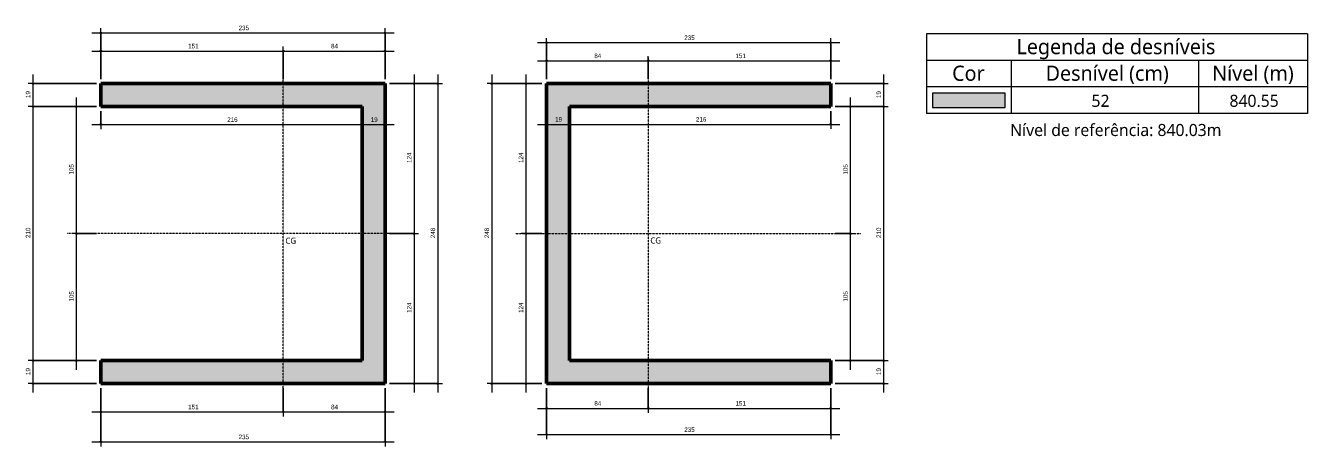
# Model space of a CAD drawing. Header units: centimetres. Extents: x -1095 to 23421, y -520 to 84300.
# Drawn here: x 10811 to 11871, y -286 to 62 of the extents above; entities that cross this region are included whole.
import ezdxf

# ---------------------------------------------------------------- set-up
doc = ezdxf.new("R2010")
doc.units = ezdxf.units.CM
doc.linetypes.add('Hidden 1_5', pattern=[0.22, 0.15, -0.07])
for name, color, linetype, lineweight in [('A-ANNO-DIMS', 7, 'Continuous', 9), ('A-ANNO-DIMS-25', 7, 'Continuous', 9), ('A-DETL-GENF', 7, 'Continuous', 18), ('A-DETL-IDEN', 7, 'Continuous', 9), ('A-DETL-THIN', 7, 'Continuous', 18), ('G-ANNO-TEXT', 7, 'Continuous', 9), ('S-COLS', 7, 'Continuous', 9)]:
    doc.layers.add(name, color=color, linetype=linetype, lineweight=lineweight)
doc.layers.add('A-DETL', color=7, linetype='Continuous', lineweight=18, true_color=0x00a600)
doc.styles.add('Fira Sans_2', font='', dxfattribs={"width": 0.9, "height": 3.75})
doc.styles.add('Gadugi_1', font='gadugi.ttf', dxfattribs={"height": 10})
doc.styles.add('Gadugi_3', font='gadugi.ttf', dxfattribs={"height": 12.5})
doc.styles.add('Gadugi_6', font='gadugi.ttf', dxfattribs={"height": 5})
doc.styles.get('Fira Sans_2').set_extended_font_data('Fira Sans')
doc.dimstyles.new('PED_R80_1_5mm_ACIMA_As_ESQ__R00_3', dxfattribs={"dimscale": 30.48, "dimtxt": 5.114923, "dimasz": 0.164042, "dimexe": 0.123031, "dimexo": 0.123031, "dimgap": 0.024606, "dimtad": 1, "dimdec": 1, "dimrnd": 0.5, "dimdsep": 46, "dimtxsty": 'Fira Sans_2', "dimblk1": 'DOTSMALL', "dimblk2": 'DOTSMALL', "dimsah": 1, "dimcen": 0.09, "dimdle": 0.246063, "dimazin": 0, "dimtfac": 1, "dimtdec": 4, "dimtix": 1, "dimtmove": 0, "dimatfit": 3, "dimfxl": 1, "dimtvp": 1, "dimtolj": 1, "dimtzin": 0, "dimarcsym": 2})

# ---------------------------------------------------------------- blocks, each defined once
blk = doc.blocks.new('DIMBLOCK299-DT503 - DETALHE P11')
at = {"layer": 'A-ANNO-DIMS-25', "true_color": 0x000032}
h = blk.add_hatch(color=178, dxfattribs=at)
edge = h.paths.add_edge_path(flags=0)
edge.add_arc((11132.2, 13.8), 0.625, 0, 360)
h = blk.add_hatch(color=178, dxfattribs=at)
edge = h.paths.add_edge_path(flags=0)
edge.add_arc((11132.2, -110.2), 0.625, 0, 360)
at = {"layer": 'A-ANNO-DIMS-25', "color": 178, "true_color": 0x000032}
for p, q in [((11132.2, 21.3), (11132.2, -110.2)), ((11112, 13.8), (11136, 13.8)), ((11132.2, 13.8), (11112, 13.8)), ((11112, -110.2), (11136, -110.2)), ((11132.2, -110.2), (11112, -110.2))]:
    blk.add_line(p, q, dxfattribs=at)
for centre in [(11132.2, 13.8), (11132.2, -110.2)]:
    blk.add_circle(centre, 0.625, dxfattribs=at)
at = {"layer": 'A-ANNO-DIMS-25', "color": 0, "insert": (11126.3, -51.8), "char_height": 3.75, "width": 8.42, "attachment_point": 1, "rotation": 90, "line_spacing_factor": 1.049215, "style": 'Fira Sans_2'}
blk.add_mtext('124', dxfattribs=at)
blk = doc.blocks.new('_DotSmall')
at = {"color": 0, "linetype": 'ByBlock', "const_width": 0.5}
blk.add_lwpolyline([(-0.0625, 0, 1), (0.0625, 0, 1)], format="xyb", close=True, dxfattribs=at)
blk = doc.blocks.new('DIMBLOCK300-DT503 - DETALHE P11')
at = {"layer": 'A-ANNO-DIMS-25', "true_color": 0x000032}
h = blk.add_hatch(color=178, dxfattribs=at)
edge = h.paths.add_edge_path(flags=0)
edge.add_arc((11132.2, -110.2), 0.625, 0, 360)
h = blk.add_hatch(color=178, dxfattribs=at)
edge = h.paths.add_edge_path(flags=0)
edge.add_arc((11132.2, -234.2), 0.625, 0, 360)
at = {"layer": 'A-ANNO-DIMS-25', "color": 178, "true_color": 0x000032}
for p, q in [((11112, -110.2), (11136, -110.2)), ((11132.2, -110.2), (11112, -110.2)), ((11132.2, -110.2), (11132.2, -241.7)), ((11112, -234.2), (11136, -234.2)), ((11132.2, -234.2), (11112, -234.2))]:
    blk.add_line(p, q, dxfattribs=at)
for centre in [(11132.2, -110.2), (11132.2, -234.2)]:
    blk.add_circle(centre, 0.625, dxfattribs=at)
at = {"layer": 'A-ANNO-DIMS-25', "color": 0, "insert": (11126.3, -175.8), "char_height": 3.75, "width": 8.42, "attachment_point": 1, "rotation": 90, "line_spacing_factor": 1.049215, "style": 'Fira Sans_2'}
blk.add_mtext('124', dxfattribs=at)
blk = doc.blocks.new('DIMBLOCK301-DT503 - DETALHE P11')
at = {"layer": 'A-ANNO-DIMS-25', "true_color": 0x000032}
h = blk.add_hatch(color=178, dxfattribs=at)
edge = h.paths.add_edge_path(flags=0)
edge.add_arc((11151.8, 13.8), 0.625, 0, 360)
h = blk.add_hatch(color=178, dxfattribs=at)
edge = h.paths.add_edge_path(flags=0)
edge.add_arc((11151.8, -234.2), 0.625, 0, 360)
at = {"layer": 'A-ANNO-DIMS-25', "color": 178, "true_color": 0x000032}
for p, q in [((11151.8, 21.3), (11151.8, -241.7)), ((11112, 13.8), (11155.6, 13.8)), ((11151.8, 13.8), (11112, 13.8)), ((11112, -234.2), (11155.6, -234.2)), ((11151.8, -234.2), (11112, -234.2))]:
    blk.add_line(p, q, dxfattribs=at)
for centre in [(11151.8, 13.8), (11151.8, -234.2)]:
    blk.add_circle(centre, 0.625, dxfattribs=at)
at = {"layer": 'A-ANNO-DIMS-25', "color": 0, "insert": (11145.9, -114), "char_height": 3.75, "width": 9.049, "attachment_point": 1, "rotation": 90, "line_spacing_factor": 1.049215, "style": 'Fira Sans_2'}
blk.add_mtext('248', dxfattribs=at)
blk = doc.blocks.new('DIMBLOCK302-DT503 - DETALHE P11')
at = {"layer": 'A-ANNO-DIMS-25', "true_color": 0x000032}
h = blk.add_hatch(color=178, dxfattribs=at)
edge = h.paths.add_edge_path(flags=0)
edge.add_arc((10873.2, -257.6), 0.625, 0, 360)
h = blk.add_hatch(color=178, dxfattribs=at)
edge = h.paths.add_edge_path(flags=0)
edge.add_arc((11024.1, -257.6), 0.625, 0, 360)
at = {"layer": 'A-ANNO-DIMS-25', "color": 178, "true_color": 0x000032}
for p, q in [((10873.2, -238), (10873.2, -261.4)), ((10873.2, -257.6), (10873.2, -238)), ((11024.1, -238), (11024.1, -261.4)), ((11024.1, -257.6), (11024.1, -238)), ((10865.7, -257.6), (11024.1, -257.6))]:
    blk.add_line(p, q, dxfattribs=at)
for centre in [(10873.2, -257.6), (11024.1, -257.6)]:
    blk.add_circle(centre, 0.625, dxfattribs=at)
at = {"layer": 'A-ANNO-DIMS-25', "color": 0, "insert": (10945.4, -251.7), "char_height": 3.75, "width": 7.948, "attachment_point": 1, "line_spacing_factor": 1.049215, "style": 'Fira Sans_2'}
blk.add_mtext('151', dxfattribs=at)
blk = doc.blocks.new('DIMBLOCK303-DT503 - DETALHE P11')
at = {"layer": 'A-ANNO-DIMS-25', "true_color": 0x000032}
h = blk.add_hatch(color=178, dxfattribs=at)
edge = h.paths.add_edge_path(flags=0)
edge.add_arc((11024.1, -257.6), 0.625, 0, 360)
h = blk.add_hatch(color=178, dxfattribs=at)
edge = h.paths.add_edge_path(flags=0)
edge.add_arc((11108.2, -257.6), 0.625, 0, 360)
at = {"layer": 'A-ANNO-DIMS-25', "color": 178, "true_color": 0x000032}
for p, q in [((11024.1, -238), (11024.1, -261.4)), ((11024.1, -257.6), (11024.1, -238)), ((11108.2, -238), (11108.2, -261.4)), ((11108.2, -257.6), (11108.2, -238)), ((11024.1, -257.6), (11115.7, -257.6))]:
    blk.add_line(p, q, dxfattribs=at)
for centre in [(11024.1, -257.6), (11108.2, -257.6)]:
    blk.add_circle(centre, 0.625, dxfattribs=at)
at = {"layer": 'A-ANNO-DIMS-25', "color": 0, "insert": (11063.6, -251.7), "char_height": 3.75, "width": 6.217, "attachment_point": 1, "line_spacing_factor": 1.049215, "style": 'Fira Sans_2'}
blk.add_mtext('84', dxfattribs=at)
blk = doc.blocks.new('DIMBLOCK304-DT503 - DETALHE P11')
at = {"layer": 'A-ANNO-DIMS-25', "true_color": 0x000032}
h = blk.add_hatch(color=178, dxfattribs=at)
edge = h.paths.add_edge_path(flags=0)
edge.add_arc((10873.2, -282.3), 0.625, 0, 360)
h = blk.add_hatch(color=178, dxfattribs=at)
edge = h.paths.add_edge_path(flags=0)
edge.add_arc((11108.2, -282.3), 0.625, 0, 360)
at = {"layer": 'A-ANNO-DIMS-25', "color": 178, "true_color": 0x000032}
for p, q in [((10873.2, -238), (10873.2, -286.1)), ((10873.2, -282.3), (10873.2, -238)), ((11108.2, -238), (11108.2, -286.1)), ((11108.2, -282.3), (11108.2, -238)), ((10865.7, -282.3), (11115.7, -282.3))]:
    blk.add_line(p, q, dxfattribs=at)
for centre in [(10873.2, -282.3), (11108.2, -282.3)]:
    blk.add_circle(centre, 0.625, dxfattribs=at)
at = {"layer": 'A-ANNO-DIMS-25', "color": 0, "insert": (10987.1, -276.4), "char_height": 3.75, "width": 8.656, "attachment_point": 1, "line_spacing_factor": 1.049215, "style": 'Fira Sans_2'}
blk.add_mtext('235', dxfattribs=at)
blk = doc.blocks.new('DIMBLOCK305-DT503 - DETALHE P11')
at = {"layer": 'A-ANNO-DIMS-25', "true_color": 0x000032}
h = blk.add_hatch(color=178, dxfattribs=at)
edge = h.paths.add_edge_path(flags=0)
edge.add_arc((10873.2, 40.7), 0.625, 0, 360)
h = blk.add_hatch(color=178, dxfattribs=at)
edge = h.paths.add_edge_path(flags=0)
edge.add_arc((11024.1, 40.7), 0.625, 0, 360)
at = {"layer": 'A-ANNO-DIMS-25', "color": 178, "true_color": 0x000032}
for p, q in [((10873.2, 17.5), (10873.2, 44.5)), ((11024.1, 17.5), (11024.1, 44.5)), ((10865.7, 40.7), (11024.1, 40.7)), ((10873.2, 40.7), (10873.2, 17.5)), ((11024.1, 40.7), (11024.1, 17.5))]:
    blk.add_line(p, q, dxfattribs=at)
for centre in [(10873.2, 40.7), (11024.1, 40.7)]:
    blk.add_circle(centre, 0.625, dxfattribs=at)
at = {"layer": 'A-ANNO-DIMS-25', "color": 0, "insert": (10945.4, 46.7), "char_height": 3.75, "width": 7.948, "attachment_point": 1, "line_spacing_factor": 1.049215, "style": 'Fira Sans_2'}
blk.add_mtext('151', dxfattribs=at)
blk = doc.blocks.new('DIMBLOCK306-DT503 - DETALHE P11')
at = {"layer": 'A-ANNO-DIMS-25', "true_color": 0x000032}
h = blk.add_hatch(color=178, dxfattribs=at)
edge = h.paths.add_edge_path(flags=0)
edge.add_arc((11024.1, 40.7), 0.625, 0, 360)
h = blk.add_hatch(color=178, dxfattribs=at)
edge = h.paths.add_edge_path(flags=0)
edge.add_arc((11108.2, 40.7), 0.625, 0, 360)
at = {"layer": 'A-ANNO-DIMS-25', "color": 178, "true_color": 0x000032}
for p, q in [((11024.1, 17.5), (11024.1, 44.5)), ((11108.2, 17.5), (11108.2, 44.5)), ((11024.1, 40.7), (11115.7, 40.7)), ((11024.1, 40.7), (11024.1, 17.5)), ((11108.2, 40.7), (11108.2, 17.5))]:
    blk.add_line(p, q, dxfattribs=at)
for centre in [(11024.1, 40.7), (11108.2, 40.7)]:
    blk.add_circle(centre, 0.625, dxfattribs=at)
at = {"layer": 'A-ANNO-DIMS-25', "color": 0, "insert": (11063.6, 46.7), "char_height": 3.75, "width": 6.217, "attachment_point": 1, "line_spacing_factor": 1.049215, "style": 'Fira Sans_2'}
blk.add_mtext('84', dxfattribs=at)
blk = doc.blocks.new('DIMBLOCK307-DT503 - DETALHE P11')
at = {"layer": 'A-ANNO-DIMS-25', "true_color": 0x000032}
h = blk.add_hatch(color=178, dxfattribs=at)
edge = h.paths.add_edge_path(flags=0)
edge.add_arc((10873.2, 55.7), 0.625, 0, 360)
h = blk.add_hatch(color=178, dxfattribs=at)
edge = h.paths.add_edge_path(flags=0)
edge.add_arc((11108.2, 55.7), 0.625, 0, 360)
at = {"layer": 'A-ANNO-DIMS-25', "color": 178, "true_color": 0x000032}
for p, q in [((10865.7, 55.7), (11115.7, 55.7)), ((10873.2, 17.5), (10873.2, 59.5)), ((10873.2, 55.7), (10873.2, 17.5)), ((11108.2, 17.5), (11108.2, 59.5)), ((11108.2, 55.7), (11108.2, 17.5))]:
    blk.add_line(p, q, dxfattribs=at)
for centre in [(10873.2, 55.7), (11108.2, 55.7)]:
    blk.add_circle(centre, 0.625, dxfattribs=at)
at = {"layer": 'A-ANNO-DIMS-25', "color": 0, "insert": (10987.1, 61.7), "char_height": 3.75, "width": 8.656, "attachment_point": 1, "line_spacing_factor": 1.049215, "style": 'Fira Sans_2'}
blk.add_mtext('235', dxfattribs=at)
blk = doc.blocks.new('DIMBLOCK308-DT503 - DETALHE P11')
at = {"layer": 'A-ANNO-DIMS-25', "true_color": 0x000032}
h = blk.add_hatch(color=178, dxfattribs=at)
edge = h.paths.add_edge_path(flags=0)
edge.add_arc((10817, 13.8), 0.625, 0, 360)
h = blk.add_hatch(color=178, dxfattribs=at)
edge = h.paths.add_edge_path(flags=0)
edge.add_arc((10817, -5.2), 0.625, 0, 360)
at = {"layer": 'A-ANNO-DIMS-25', "color": 178, "true_color": 0x000032}
for p, q in [((10817, 21.3), (10817, -5.2)), ((10869.5, 13.8), (10813.2, 13.8)), ((10817, 13.8), (10869.5, 13.8)), ((10869.5, -5.2), (10813.2, -5.2)), ((10817, -5.2), (10869.5, -5.2))]:
    blk.add_line(p, q, dxfattribs=at)
for centre in [(10817, 13.8), (10817, -5.2)]:
    blk.add_circle(centre, 0.625, dxfattribs=at)
at = {"layer": 'A-ANNO-DIMS-25', "color": 0, "insert": (10811.1, 1.9), "char_height": 3.75, "width": 5.587, "attachment_point": 1, "rotation": 90, "line_spacing_factor": 1.049215, "style": 'Fira Sans_2'}
blk.add_mtext('19', dxfattribs=at)
blk = doc.blocks.new('DIMBLOCK309-DT503 - DETALHE P11')
at = {"layer": 'A-ANNO-DIMS-25', "true_color": 0x000032}
h = blk.add_hatch(color=178, dxfattribs=at)
edge = h.paths.add_edge_path(flags=0)
edge.add_arc((10817, -5.2), 0.625, 0, 360)
h = blk.add_hatch(color=178, dxfattribs=at)
edge = h.paths.add_edge_path(flags=0)
edge.add_arc((10817, -215.2), 0.625, 0, 360)
at = {"layer": 'A-ANNO-DIMS-25', "color": 178, "true_color": 0x000032}
for p, q in [((10869.5, -5.2), (10813.2, -5.2)), ((10817, -5.2), (10817, -215.2)), ((10817, -5.2), (10869.5, -5.2)), ((10869.5, -215.2), (10813.2, -215.2)), ((10817, -215.2), (10869.5, -215.2))]:
    blk.add_line(p, q, dxfattribs=at)
for centre in [(10817, -5.2), (10817, -215.2)]:
    blk.add_circle(centre, 0.625, dxfattribs=at)
at = {"layer": 'A-ANNO-DIMS-25', "color": 0, "insert": (10811.1, -113.8), "char_height": 3.75, "width": 8.577, "attachment_point": 1, "rotation": 90, "line_spacing_factor": 1.049215, "style": 'Fira Sans_2'}
blk.add_mtext('210', dxfattribs=at)
blk = doc.blocks.new('DIMBLOCK310-DT503 - DETALHE P11')
at = {"layer": 'A-ANNO-DIMS-25', "true_color": 0x000032}
h = blk.add_hatch(color=178, dxfattribs=at)
edge = h.paths.add_edge_path(flags=0)
edge.add_arc((10817, -215.2), 0.625, 0, 360)
h = blk.add_hatch(color=178, dxfattribs=at)
edge = h.paths.add_edge_path(flags=0)
edge.add_arc((10817, -234.2), 0.625, 0, 360)
at = {"layer": 'A-ANNO-DIMS-25', "color": 178, "true_color": 0x000032}
for p, q in [((10869.5, -215.2), (10813.2, -215.2)), ((10817, -215.2), (10817, -241.7)), ((10817, -215.2), (10869.5, -215.2)), ((10869.5, -234.2), (10813.2, -234.2)), ((10817, -234.2), (10869.5, -234.2))]:
    blk.add_line(p, q, dxfattribs=at)
for centre in [(10817, -215.2), (10817, -234.2)]:
    blk.add_circle(centre, 0.625, dxfattribs=at)
at = {"layer": 'A-ANNO-DIMS-25', "color": 0, "insert": (10811.1, -227.1), "char_height": 3.75, "width": 5.587, "attachment_point": 1, "rotation": 90, "line_spacing_factor": 1.049215, "style": 'Fira Sans_2'}
blk.add_mtext('19', dxfattribs=at)
blk = doc.blocks.new('DIMBLOCK311-DT503 - DETALHE P11')
at = {"layer": 'A-ANNO-DIMS-25', "true_color": 0x000032}
h = blk.add_hatch(color=178, dxfattribs=at)
edge = h.paths.add_edge_path(flags=0)
edge.add_arc((10852.9, -5.2), 0.625, 0, 360)
h = blk.add_hatch(color=178, dxfattribs=at)
edge = h.paths.add_edge_path(flags=0)
edge.add_arc((10852.9, -110.2), 0.625, 0, 360)
at = {"layer": 'A-ANNO-DIMS-25', "color": 178, "true_color": 0x000032}
for p, q in [((10852.9, 2.3), (10852.9, -110.2)), ((10869.5, -5.2), (10849.2, -5.2)), ((10852.9, -5.2), (10869.5, -5.2)), ((10869.5, -110.2), (10849.2, -110.2)), ((10852.9, -110.2), (10869.5, -110.2))]:
    blk.add_line(p, q, dxfattribs=at)
for centre in [(10852.9, -5.2), (10852.9, -110.2)]:
    blk.add_circle(centre, 0.625, dxfattribs=at)
at = {"layer": 'A-ANNO-DIMS-25', "color": 0, "insert": (10847, -61.4), "char_height": 3.75, "width": 8.656, "attachment_point": 1, "rotation": 90, "line_spacing_factor": 1.049215, "style": 'Fira Sans_2'}
blk.add_mtext('105', dxfattribs=at)
blk = doc.blocks.new('DIMBLOCK312-DT503 - DETALHE P11')
at = {"layer": 'A-ANNO-DIMS-25', "true_color": 0x000032}
h = blk.add_hatch(color=178, dxfattribs=at)
edge = h.paths.add_edge_path(flags=0)
edge.add_arc((10852.9, -110.2), 0.625, 0, 360)
h = blk.add_hatch(color=178, dxfattribs=at)
edge = h.paths.add_edge_path(flags=0)
edge.add_arc((10852.9, -215.2), 0.625, 0, 360)
at = {"layer": 'A-ANNO-DIMS-25', "color": 178, "true_color": 0x000032}
for p, q in [((10869.5, -110.2), (10849.2, -110.2)), ((10852.9, -110.2), (10852.9, -222.7)), ((10852.9, -110.2), (10869.5, -110.2)), ((10869.5, -215.2), (10849.2, -215.2)), ((10852.9, -215.2), (10869.5, -215.2))]:
    blk.add_line(p, q, dxfattribs=at)
for centre in [(10852.9, -110.2), (10852.9, -215.2)]:
    blk.add_circle(centre, 0.625, dxfattribs=at)
at = {"layer": 'A-ANNO-DIMS-25', "color": 0, "insert": (10847, -166.4), "char_height": 3.75, "width": 8.656, "attachment_point": 1, "rotation": 90, "line_spacing_factor": 1.049215, "style": 'Fira Sans_2'}
blk.add_mtext('105', dxfattribs=at)
blk = doc.blocks.new('DIMBLOCK313-DT503 - DETALHE P11')
at = {"layer": 'A-ANNO-DIMS-25', "true_color": 0x000032}
h = blk.add_hatch(color=178, dxfattribs=at)
edge = h.paths.add_edge_path(flags=0)
edge.add_arc((10873.2, -20), 0.625, 0, 360)
h = blk.add_hatch(color=178, dxfattribs=at)
edge = h.paths.add_edge_path(flags=0)
edge.add_arc((11089.2, -20), 0.625, 0, 360)
at = {"layer": 'A-ANNO-DIMS-25', "color": 178, "true_color": 0x000032}
for p, q in [((10873.2, -9), (10873.2, -23.8)), ((10873.2, -20), (10873.2, -9)), ((10865.7, -20), (11089.2, -20)), ((11089.2, -22.9), (11089.2, -16.3)), ((11089.2, -20), (11089.2, -22.9))]:
    blk.add_line(p, q, dxfattribs=at)
for centre in [(10873.2, -20), (11089.2, -20)]:
    blk.add_circle(centre, 0.625, dxfattribs=at)
at = {"layer": 'A-ANNO-DIMS-25', "color": 0, "insert": (10977.7, -14.1), "char_height": 3.75, "width": 8.42, "attachment_point": 1, "line_spacing_factor": 1.049215, "style": 'Fira Sans_2'}
blk.add_mtext('216', dxfattribs=at)
blk = doc.blocks.new('DIMBLOCK314-DT503 - DETALHE P11')
at = {"layer": 'A-ANNO-DIMS-25', "true_color": 0x000032}
h = blk.add_hatch(color=178, dxfattribs=at)
edge = h.paths.add_edge_path(flags=0)
edge.add_arc((11089.2, -20), 0.625, 0, 360)
h = blk.add_hatch(color=178, dxfattribs=at)
edge = h.paths.add_edge_path(flags=0)
edge.add_arc((11108.2, -20), 0.625, 0, 360)
at = {"layer": 'A-ANNO-DIMS-25', "color": 178, "true_color": 0x000032}
for p, q in [((11089.2, -22.9), (11089.2, -16.3)), ((11089.2, -20), (11115.7, -20)), ((11089.2, -20), (11089.2, -22.9)), ((11108.2, -22.9), (11108.2, -16.3)), ((11108.2, -20), (11108.2, -22.9))]:
    blk.add_line(p, q, dxfattribs=at)
for centre in [(11089.2, -20), (11108.2, -20)]:
    blk.add_circle(centre, 0.625, dxfattribs=at)
at = {"layer": 'A-ANNO-DIMS-25', "color": 0, "insert": (11096.4, -14.1), "char_height": 3.75, "width": 5.587, "attachment_point": 1, "line_spacing_factor": 1.049215, "style": 'Fira Sans_2'}
blk.add_mtext('19', dxfattribs=at)
blk = doc.blocks.new('DIMBLOCK315-DT504 - DETALHE P12')
at = {"layer": 'A-ANNO-DIMS-25', "true_color": 0x000032}
h = blk.add_hatch(color=178, dxfattribs=at)
edge = h.paths.add_edge_path(flags=0)
edge.add_arc((11196.4, 13.8), 0.625, 0, 360)
h = blk.add_hatch(color=178, dxfattribs=at)
edge = h.paths.add_edge_path(flags=0)
edge.add_arc((11196.4, -234.2), 0.625, 0, 360)
at = {"layer": 'A-ANNO-DIMS-25', "color": 178, "true_color": 0x000032}
for p, q in [((11196.4, 21.3), (11196.4, -241.7)), ((11238, 13.8), (11192.6, 13.8)), ((11196.4, 13.8), (11238, 13.8)), ((11238, -234.2), (11192.6, -234.2)), ((11196.4, -234.2), (11238, -234.2))]:
    blk.add_line(p, q, dxfattribs=at)
for centre in [(11196.4, 13.8), (11196.4, -234.2)]:
    blk.add_circle(centre, 0.625, dxfattribs=at)
at = {"layer": 'A-ANNO-DIMS-25', "color": 0, "insert": (11190.5, -114), "char_height": 3.75, "width": 9.049, "attachment_point": 1, "rotation": 90, "line_spacing_factor": 1.049215, "style": 'Fira Sans_2'}
blk.add_mtext('248', dxfattribs=at)
blk = doc.blocks.new('DIMBLOCK316-DT504 - DETALHE P12')
at = {"layer": 'A-ANNO-DIMS-25', "true_color": 0x000032}
h = blk.add_hatch(color=178, dxfattribs=at)
edge = h.paths.add_edge_path(flags=0)
edge.add_arc((11224.7, 13.8), 0.625, 0, 360)
h = blk.add_hatch(color=178, dxfattribs=at)
edge = h.paths.add_edge_path(flags=0)
edge.add_arc((11224.7, -110.2), 0.625, 0, 360)
at = {"layer": 'A-ANNO-DIMS-25', "color": 178, "true_color": 0x000032}
for p, q in [((11224.7, 21.3), (11224.7, -110.2)), ((11238, 13.8), (11220.9, 13.8)), ((11224.7, 13.8), (11238, 13.8)), ((11238, -110.2), (11220.9, -110.2)), ((11224.7, -110.2), (11238, -110.2))]:
    blk.add_line(p, q, dxfattribs=at)
for centre in [(11224.7, 13.8), (11224.7, -110.2)]:
    blk.add_circle(centre, 0.625, dxfattribs=at)
at = {"layer": 'A-ANNO-DIMS-25', "color": 0, "insert": (11218.7, -51.8), "char_height": 3.75, "width": 8.42, "attachment_point": 1, "rotation": 90, "line_spacing_factor": 1.049215, "style": 'Fira Sans_2'}
blk.add_mtext('124', dxfattribs=at)
blk = doc.blocks.new('DIMBLOCK317-DT504 - DETALHE P12')
at = {"layer": 'A-ANNO-DIMS-25', "true_color": 0x000032}
h = blk.add_hatch(color=178, dxfattribs=at)
edge = h.paths.add_edge_path(flags=0)
edge.add_arc((11224.7, -110.2), 0.625, 0, 360)
h = blk.add_hatch(color=178, dxfattribs=at)
edge = h.paths.add_edge_path(flags=0)
edge.add_arc((11224.7, -234.2), 0.625, 0, 360)
at = {"layer": 'A-ANNO-DIMS-25', "color": 178, "true_color": 0x000032}
for p, q in [((11238, -110.2), (11220.9, -110.2)), ((11224.7, -110.2), (11224.7, -241.7)), ((11224.7, -110.2), (11238, -110.2)), ((11238, -234.2), (11220.9, -234.2)), ((11224.7, -234.2), (11238, -234.2))]:
    blk.add_line(p, q, dxfattribs=at)
for centre in [(11224.7, -110.2), (11224.7, -234.2)]:
    blk.add_circle(centre, 0.625, dxfattribs=at)
at = {"layer": 'A-ANNO-DIMS-25', "color": 0, "insert": (11218.7, -175.8), "char_height": 3.75, "width": 8.42, "attachment_point": 1, "rotation": 90, "line_spacing_factor": 1.049215, "style": 'Fira Sans_2'}
blk.add_mtext('124', dxfattribs=at)
blk = doc.blocks.new('DIMBLOCK318-DT504 - DETALHE P12')
at = {"layer": 'A-ANNO-DIMS-25', "true_color": 0x000032}
h = blk.add_hatch(color=178, dxfattribs=at)
edge = h.paths.add_edge_path(flags=0)
edge.add_arc((11241.8, -19.9), 0.625, 0, 360)
h = blk.add_hatch(color=178, dxfattribs=at)
edge = h.paths.add_edge_path(flags=0)
edge.add_arc((11260.8, -19.9), 0.625, 0, 360)
at = {"layer": 'A-ANNO-DIMS-25', "color": 178, "true_color": 0x000032}
for p, q in [((11234.3, -19.9), (11260.8, -19.9)), ((11241.8, -22.7), (11241.8, -16.1)), ((11241.8, -19.9), (11241.8, -22.7)), ((11260.8, -22.7), (11260.8, -16.1)), ((11260.8, -19.9), (11260.8, -22.7))]:
    blk.add_line(p, q, dxfattribs=at)
for centre in [(11241.8, -19.9), (11260.8, -19.9)]:
    blk.add_circle(centre, 0.625, dxfattribs=at)
at = {"layer": 'A-ANNO-DIMS-25', "color": 0, "insert": (11248.9, -13.9), "char_height": 3.75, "width": 5.587, "attachment_point": 1, "line_spacing_factor": 1.049215, "style": 'Fira Sans_2'}
blk.add_mtext('19', dxfattribs=at)
blk = doc.blocks.new('DIMBLOCK319-DT504 - DETALHE P12')
at = {"layer": 'A-ANNO-DIMS-25', "true_color": 0x000032}
h = blk.add_hatch(color=178, dxfattribs=at)
edge = h.paths.add_edge_path(flags=0)
edge.add_arc((11260.8, -19.9), 0.625, 0, 360)
h = blk.add_hatch(color=178, dxfattribs=at)
edge = h.paths.add_edge_path(flags=0)
edge.add_arc((11476.8, -19.9), 0.625, 0, 360)
at = {"layer": 'A-ANNO-DIMS-25', "color": 178, "true_color": 0x000032}
for p, q in [((11476.8, -9), (11476.8, -23.6)), ((11476.8, -19.9), (11476.8, -9)), ((11260.8, -22.7), (11260.8, -16.1)), ((11260.8, -19.9), (11484.3, -19.9)), ((11260.8, -19.9), (11260.8, -22.7))]:
    blk.add_line(p, q, dxfattribs=at)
for centre in [(11260.8, -19.9), (11476.8, -19.9)]:
    blk.add_circle(centre, 0.625, dxfattribs=at)
at = {"layer": 'A-ANNO-DIMS-25', "color": 0, "insert": (11365.3, -13.9), "char_height": 3.75, "width": 8.42, "attachment_point": 1, "line_spacing_factor": 1.049215, "style": 'Fira Sans_2'}
blk.add_mtext('216', dxfattribs=at)
blk = doc.blocks.new('DIMBLOCK320-DT504 - DETALHE P12')
at = {"layer": 'A-ANNO-DIMS-25', "true_color": 0x000032}
h = blk.add_hatch(color=178, dxfattribs=at)
edge = h.paths.add_edge_path(flags=0)
edge.add_arc((11241.8, 32.7), 0.625, 0, 360)
h = blk.add_hatch(color=178, dxfattribs=at)
edge = h.paths.add_edge_path(flags=0)
edge.add_arc((11325.9, 32.7), 0.625, 0, 360)
at = {"layer": 'A-ANNO-DIMS-25', "color": 178, "true_color": 0x000032}
for p, q in [((11234.3, 32.7), (11325.9, 32.7)), ((11241.8, 17.5), (11241.8, 36.4)), ((11241.8, 32.7), (11241.8, 17.5)), ((11325.9, 17.5), (11325.9, 36.4)), ((11325.9, 32.7), (11325.9, 17.5))]:
    blk.add_line(p, q, dxfattribs=at)
for centre in [(11241.8, 32.7), (11325.9, 32.7)]:
    blk.add_circle(centre, 0.625, dxfattribs=at)
at = {"layer": 'A-ANNO-DIMS-25', "color": 0, "insert": (11281.3, 38.6), "char_height": 3.75, "width": 6.217, "attachment_point": 1, "line_spacing_factor": 1.049215, "style": 'Fira Sans_2'}
blk.add_mtext('84', dxfattribs=at)
blk = doc.blocks.new('DIMBLOCK321-DT504 - DETALHE P12')
at = {"layer": 'A-ANNO-DIMS-25', "true_color": 0x000032}
h = blk.add_hatch(color=178, dxfattribs=at)
edge = h.paths.add_edge_path(flags=0)
edge.add_arc((11325.9, 32.7), 0.625, 0, 360)
h = blk.add_hatch(color=178, dxfattribs=at)
edge = h.paths.add_edge_path(flags=0)
edge.add_arc((11476.8, 32.7), 0.625, 0, 360)
at = {"layer": 'A-ANNO-DIMS-25', "color": 178, "true_color": 0x000032}
for p, q in [((11325.9, 17.5), (11325.9, 36.4)), ((11325.9, 32.7), (11484.3, 32.7)), ((11325.9, 32.7), (11325.9, 17.5)), ((11476.8, 17.5), (11476.8, 36.4)), ((11476.8, 32.7), (11476.8, 17.5))]:
    blk.add_line(p, q, dxfattribs=at)
for centre in [(11325.9, 32.7), (11476.8, 32.7)]:
    blk.add_circle(centre, 0.625, dxfattribs=at)
at = {"layer": 'A-ANNO-DIMS-25', "color": 0, "insert": (11398, 38.6), "char_height": 3.75, "width": 7.948, "attachment_point": 1, "line_spacing_factor": 1.049215, "style": 'Fira Sans_2'}
blk.add_mtext('151', dxfattribs=at)
blk = doc.blocks.new('DIMBLOCK322-DT504 - DETALHE P12')
at = {"layer": 'A-ANNO-DIMS-25', "true_color": 0x000032}
h = blk.add_hatch(color=178, dxfattribs=at)
edge = h.paths.add_edge_path(flags=0)
edge.add_arc((11241.8, 47.7), 0.625, 0, 360)
h = blk.add_hatch(color=178, dxfattribs=at)
edge = h.paths.add_edge_path(flags=0)
edge.add_arc((11476.8, 47.7), 0.625, 0, 360)
at = {"layer": 'A-ANNO-DIMS-25', "color": 178, "true_color": 0x000032}
for p, q in [((11234.3, 47.7), (11484.3, 47.7)), ((11241.8, 17.5), (11241.8, 51.4)), ((11241.8, 47.7), (11241.8, 17.5)), ((11476.8, 17.5), (11476.8, 51.4)), ((11476.8, 47.7), (11476.8, 17.5))]:
    blk.add_line(p, q, dxfattribs=at)
for centre in [(11241.8, 47.7), (11476.8, 47.7)]:
    blk.add_circle(centre, 0.625, dxfattribs=at)
at = {"layer": 'A-ANNO-DIMS-25', "color": 0, "insert": (11355.7, 53.6), "char_height": 3.75, "width": 8.656, "attachment_point": 1, "line_spacing_factor": 1.049215, "style": 'Fira Sans_2'}
blk.add_mtext('235', dxfattribs=at)
blk = doc.blocks.new('DIMBLOCK323-DT504 - DETALHE P12')
at = {"layer": 'A-ANNO-DIMS-25', "true_color": 0x000032}
h = blk.add_hatch(color=178, dxfattribs=at)
edge = h.paths.add_edge_path(flags=0)
edge.add_arc((11520.5, 13.8), 0.625, 0, 360)
h = blk.add_hatch(color=178, dxfattribs=at)
edge = h.paths.add_edge_path(flags=0)
edge.add_arc((11520.5, -5.2), 0.625, 0, 360)
at = {"layer": 'A-ANNO-DIMS-25', "color": 178, "true_color": 0x000032}
for p, q in [((11520.5, 21.3), (11520.5, -5.2)), ((11480.5, 13.8), (11524.2, 13.8)), ((11520.5, 13.8), (11480.5, 13.8)), ((11480.5, -5.2), (11524.2, -5.2)), ((11520.5, -5.2), (11480.5, -5.2))]:
    blk.add_line(p, q, dxfattribs=at)
for centre in [(11520.5, 13.8), (11520.5, -5.2)]:
    blk.add_circle(centre, 0.625, dxfattribs=at)
at = {"layer": 'A-ANNO-DIMS-25', "color": 0, "insert": (11514.6, 1.9), "char_height": 3.75, "width": 5.587, "attachment_point": 1, "rotation": 90, "line_spacing_factor": 1.049215, "style": 'Fira Sans_2'}
blk.add_mtext('19', dxfattribs=at)
blk = doc.blocks.new('DIMBLOCK324-DT504 - DETALHE P12')
at = {"layer": 'A-ANNO-DIMS-25', "true_color": 0x000032}
h = blk.add_hatch(color=178, dxfattribs=at)
edge = h.paths.add_edge_path(flags=0)
edge.add_arc((11520.5, -5.2), 0.625, 0, 360)
h = blk.add_hatch(color=178, dxfattribs=at)
edge = h.paths.add_edge_path(flags=0)
edge.add_arc((11520.5, -215.2), 0.625, 0, 360)
at = {"layer": 'A-ANNO-DIMS-25', "color": 178, "true_color": 0x000032}
for p, q in [((11480.5, -5.2), (11524.2, -5.2)), ((11520.5, -5.2), (11480.5, -5.2)), ((11520.5, -5.2), (11520.5, -215.2)), ((11480.5, -215.2), (11524.2, -215.2)), ((11520.5, -215.2), (11480.5, -215.2))]:
    blk.add_line(p, q, dxfattribs=at)
for centre in [(11520.5, -5.2), (11520.5, -215.2)]:
    blk.add_circle(centre, 0.625, dxfattribs=at)
at = {"layer": 'A-ANNO-DIMS-25', "color": 0, "insert": (11514.6, -113.8), "char_height": 3.75, "width": 8.577, "attachment_point": 1, "rotation": 90, "line_spacing_factor": 1.049215, "style": 'Fira Sans_2'}
blk.add_mtext('210', dxfattribs=at)
blk = doc.blocks.new('DIMBLOCK325-DT504 - DETALHE P12')
at = {"layer": 'A-ANNO-DIMS-25', "true_color": 0x000032}
h = blk.add_hatch(color=178, dxfattribs=at)
edge = h.paths.add_edge_path(flags=0)
edge.add_arc((11520.5, -215.2), 0.625, 0, 360)
h = blk.add_hatch(color=178, dxfattribs=at)
edge = h.paths.add_edge_path(flags=0)
edge.add_arc((11520.5, -234.2), 0.625, 0, 360)
at = {"layer": 'A-ANNO-DIMS-25', "color": 178, "true_color": 0x000032}
for p, q in [((11480.5, -215.2), (11524.2, -215.2)), ((11520.5, -215.2), (11480.5, -215.2)), ((11520.5, -215.2), (11520.5, -241.7)), ((11480.5, -234.2), (11524.2, -234.2)), ((11520.5, -234.2), (11480.5, -234.2))]:
    blk.add_line(p, q, dxfattribs=at)
for centre in [(11520.5, -215.2), (11520.5, -234.2)]:
    blk.add_circle(centre, 0.625, dxfattribs=at)
at = {"layer": 'A-ANNO-DIMS-25', "color": 0, "insert": (11514.6, -227.1), "char_height": 3.75, "width": 5.587, "attachment_point": 1, "rotation": 90, "line_spacing_factor": 1.049215, "style": 'Fira Sans_2'}
blk.add_mtext('19', dxfattribs=at)
blk = doc.blocks.new('DIMBLOCK326-DT504 - DETALHE P12')
at = {"layer": 'A-ANNO-DIMS-25', "true_color": 0x000032}
h = blk.add_hatch(color=178, dxfattribs=at)
edge = h.paths.add_edge_path(flags=0)
edge.add_arc((11493, -110.2), 0.625, 0, 360)
h = blk.add_hatch(color=178, dxfattribs=at)
edge = h.paths.add_edge_path(flags=0)
edge.add_arc((11493, -215.2), 0.625, 0, 360)
at = {"layer": 'A-ANNO-DIMS-25', "color": 178, "true_color": 0x000032}
for p, q in [((11480.5, -110.2), (11496.8, -110.2)), ((11493, -110.2), (11480.5, -110.2)), ((11493, -222.7), (11493, -110.2)), ((11480.5, -215.2), (11496.8, -215.2)), ((11493, -215.2), (11480.5, -215.2))]:
    blk.add_line(p, q, dxfattribs=at)
for centre in [(11493, -110.2), (11493, -215.2)]:
    blk.add_circle(centre, 0.625, dxfattribs=at)
at = {"layer": 'A-ANNO-DIMS-25', "color": 0, "insert": (11487.1, -166.4), "char_height": 3.75, "width": 8.656, "attachment_point": 1, "rotation": 90, "line_spacing_factor": 1.049215, "style": 'Fira Sans_2'}
blk.add_mtext('105', dxfattribs=at)
blk = doc.blocks.new('DIMBLOCK327-DT504 - DETALHE P12')
at = {"layer": 'A-ANNO-DIMS-25', "true_color": 0x000032}
h = blk.add_hatch(color=178, dxfattribs=at)
edge = h.paths.add_edge_path(flags=0)
edge.add_arc((11493, -5.2), 0.625, 0, 360)
h = blk.add_hatch(color=178, dxfattribs=at)
edge = h.paths.add_edge_path(flags=0)
edge.add_arc((11493, -110.2), 0.625, 0, 360)
at = {"layer": 'A-ANNO-DIMS-25', "color": 178, "true_color": 0x000032}
for p, q in [((11493, -110.2), (11493, 2.3)), ((11480.5, -5.2), (11496.8, -5.2)), ((11493, -5.2), (11480.5, -5.2)), ((11480.5, -110.2), (11496.8, -110.2)), ((11493, -110.2), (11480.5, -110.2))]:
    blk.add_line(p, q, dxfattribs=at)
for centre in [(11493, -5.2), (11493, -110.2)]:
    blk.add_circle(centre, 0.625, dxfattribs=at)
at = {"layer": 'A-ANNO-DIMS-25', "color": 0, "insert": (11487.1, -61.4), "char_height": 3.75, "width": 8.656, "attachment_point": 1, "rotation": 90, "line_spacing_factor": 1.049215, "style": 'Fira Sans_2'}
blk.add_mtext('105', dxfattribs=at)
blk = doc.blocks.new('DIMBLOCK328-DT504 - DETALHE P12')
at = {"layer": 'A-ANNO-DIMS-25', "true_color": 0x000032}
h = blk.add_hatch(color=178, dxfattribs=at)
edge = h.paths.add_edge_path(flags=0)
edge.add_arc((11241.8, -276.3), 0.625, 0, 360)
h = blk.add_hatch(color=178, dxfattribs=at)
edge = h.paths.add_edge_path(flags=0)
edge.add_arc((11476.8, -276.3), 0.625, 0, 360)
at = {"layer": 'A-ANNO-DIMS-25', "color": 178, "true_color": 0x000032}
for p, q in [((11241.8, -238), (11241.8, -280.1)), ((11241.8, -276.3), (11241.8, -238)), ((11476.8, -238), (11476.8, -280.1)), ((11476.8, -276.3), (11476.8, -238)), ((11234.3, -276.3), (11484.3, -276.3))]:
    blk.add_line(p, q, dxfattribs=at)
for centre in [(11241.8, -276.3), (11476.8, -276.3)]:
    blk.add_circle(centre, 0.625, dxfattribs=at)
at = {"layer": 'A-ANNO-DIMS-25', "color": 0, "insert": (11355.7, -270.4), "char_height": 3.75, "width": 8.656, "attachment_point": 1, "line_spacing_factor": 1.049215, "style": 'Fira Sans_2'}
blk.add_mtext('235', dxfattribs=at)
blk = doc.blocks.new('DIMBLOCK329-DT504 - DETALHE P12')
at = {"layer": 'A-ANNO-DIMS-25', "true_color": 0x000032}
h = blk.add_hatch(color=178, dxfattribs=at)
edge = h.paths.add_edge_path(flags=0)
edge.add_arc((11241.8, -254.7), 0.625, 0, 360)
h = blk.add_hatch(color=178, dxfattribs=at)
edge = h.paths.add_edge_path(flags=0)
edge.add_arc((11325.9, -254.7), 0.625, 0, 360)
at = {"layer": 'A-ANNO-DIMS-25', "color": 178, "true_color": 0x000032}
for p, q in [((11241.8, -238), (11241.8, -258.4)), ((11241.8, -254.7), (11241.8, -238)), ((11325.9, -238), (11325.9, -258.4)), ((11325.9, -254.7), (11325.9, -238)), ((11234.3, -254.7), (11325.9, -254.7))]:
    blk.add_line(p, q, dxfattribs=at)
for centre in [(11241.8, -254.7), (11325.9, -254.7)]:
    blk.add_circle(centre, 0.625, dxfattribs=at)
at = {"layer": 'A-ANNO-DIMS-25', "color": 0, "insert": (11281.3, -248.7), "char_height": 3.75, "width": 6.217, "attachment_point": 1, "line_spacing_factor": 1.049215, "style": 'Fira Sans_2'}
blk.add_mtext('84', dxfattribs=at)
blk = doc.blocks.new('DIMBLOCK330-DT504 - DETALHE P12')
at = {"layer": 'A-ANNO-DIMS-25', "true_color": 0x000032}
h = blk.add_hatch(color=178, dxfattribs=at)
edge = h.paths.add_edge_path(flags=0)
edge.add_arc((11325.9, -254.7), 0.625, 0, 360)
h = blk.add_hatch(color=178, dxfattribs=at)
edge = h.paths.add_edge_path(flags=0)
edge.add_arc((11476.8, -254.7), 0.625, 0, 360)
at = {"layer": 'A-ANNO-DIMS-25', "color": 178, "true_color": 0x000032}
for p, q in [((11325.9, -238), (11325.9, -258.4)), ((11325.9, -254.7), (11325.9, -238)), ((11476.8, -238), (11476.8, -258.4)), ((11476.8, -254.7), (11476.8, -238)), ((11325.9, -254.7), (11484.3, -254.7))]:
    blk.add_line(p, q, dxfattribs=at)
for centre in [(11325.9, -254.7), (11476.8, -254.7)]:
    blk.add_circle(centre, 0.625, dxfattribs=at)
at = {"layer": 'A-ANNO-DIMS-25', "color": 0, "insert": (11398, -248.7), "char_height": 3.75, "width": 7.948, "attachment_point": 1, "line_spacing_factor": 1.049215, "style": 'Fira Sans_2'}
blk.add_mtext('151', dxfattribs=at)

msp = doc.modelspace()

# ---------------------------------------------------------------- hatches: boundary and pattern name
at = {"layer": 'A-DETL-GENF', "true_color": 0xffffcc}
msp.add_hatch(color=7, dxfattribs=at).paths.add_polyline_path([(11620.94, -6), (11620.94, 6), (11560.94, 6), (11560.94, -6)], flags=0)
at = {"layer": 'S-COLS', "true_color": 0xc0c0c0}
for points in [[(11089.24, -234.25), (11108.24, -234.25), (11108.24, 13.75), (10873.24, 13.75), (10873.24, -5.25), (11089.24, -5.25), (11089.24, -215.25), (10873.24, -215.25), (10873.24, -234.25)], [(11241.77, -234.25), (11476.77, -234.25), (11476.77, -215.25), (11260.77, -215.25), (11260.77, -5.25), (11476.77, -5.25), (11476.77, 13.75), (11241.77, 13.75)]]:
    msp.add_hatch(color=9, dxfattribs=at).paths.add_polyline_path(points, flags=0)

# ---------------------------------------------------------------- linework, layer by layer
at = {"layer": 'A-DETL', "color": 7, "linetype": 'Hidden 1_5'}
for p, q in [((11325.92, 35.75), (11325.92, -258.25)), ((11024.09, -251.61), (11024.09, 31.75)), ((11127.24, -110.25), (10845.24, -110.25)), ((11215.77, -110.25), (11501.77, -110.25))]:
    msp.add_line(p, q, dxfattribs=at)
at = {"layer": 'A-DETL-THIN'}
for p, q in [((11870.94, 55), (11555.94, 55)), ((11555.94, 55), (11555.94, -11)), ((11870.94, 55), (11870.94, -11)), ((11870.94, 33), (11555.94, 33)), ((11625.94, 33), (11625.94, -11)), ((11780.94, 33), (11780.94, -11)), ((11870.94, 11), (11555.94, 11)), ((11620.94, 6), (11560.94, 6)), ((11560.94, 6), (11560.94, -6)), ((11620.94, -6), (11620.94, 6)), ((11560.94, -6), (11620.94, -6)), ((11870.94, -11), (11555.94, -11))]:
    msp.add_line(p, q, dxfattribs=at)
at = {"layer": 'S-COLS', "lineweight": 50}
for p, q in [((10873.24, -5.25), (10873.24, 13.75)), ((10873.24, 13.75), (11108.24, 13.75)), ((11108.24, 13.75), (11108.24, -234.25)), ((11241.77, -234.25), (11241.77, 13.75)), ((11241.77, 13.75), (11476.77, 13.75)), ((11476.77, 13.75), (11476.77, -5.25)), ((11089.24, -5.25), (10873.24, -5.25)), ((11089.24, -215.25), (11089.24, -5.25)), ((11476.77, -5.25), (11260.77, -5.25)), ((11260.77, -5.25), (11260.77, -215.25)), ((10873.24, -234.25), (10873.24, -215.25)), ((10873.24, -215.25), (11089.24, -215.25)), ((11260.77, -215.25), (11476.77, -215.25)), ((11476.77, -215.25), (11476.77, -234.25)), ((11108.24, -234.25), (10873.24, -234.25)), ((11476.77, -234.25), (11241.77, -234.25))]:
    msp.add_line(p, q, dxfattribs=at)

# ---------------------------------------------------------------- texts
at = {"layer": 'A-DETL-IDEN', "char_height": 10, "attachment_point": 1, "style": 'Gadugi_1'}
for s, insert, width in [('52', (11692.42, 4.58), 18.4388), ('840.55', (11806.52, 4.58), 49.7046)]:
    msp.add_mtext(s, dxfattribs=dict(at, insert=insert, width=width))
at = {"layer": 'G-ANNO-TEXT', "attachment_point": 1}
for s, insert, char_height, width, style in [('Legenda de desníveis', (11630.41, 50.63), 12.5, 200.8227, 'Gadugi_3'), ('Cor', (11577.21, 28.63), 12.5, 32.8692, 'Gadugi_3'), ('Desnível (cm)', (11654.51, 28.63), 12.5, 125.4641, 'Gadugi_3'), ('Nível (m)', (11792.21, 28.63), 12.5, 84.9789, 'Gadugi_3'), ('Nível de referência: 840.03m', (11625.14, -19.56), 10, 213.6497, 'Gadugi_1'), ('CG', (11025.82, -113.55), 5, 11.424, 'Gadugi_6'), ('CG', (11327.59, -113.39), 5, 11.424, 'Gadugi_6')]:
    msp.add_mtext(s, dxfattribs=dict(at, insert=insert, char_height=char_height, width=width, style=style))

# ---------------------------------------------------------------- dimensions: what is measured, and where the dimension line sits
at = {"layer": 'A-ANNO-DIMS', "color": 178, "true_color": 0x000032}
for base, p1, p2, override, picture, middle in [((11108.24, 55.72), (10873.24, 13.75), (11108.24, 13.75), {"dimpost": '<>', "dimfxl": 235}, 'DIMBLOCK307-DT503 - DETALHE P11', (10990.74, 58.38)), ((11476.77, 47.68), (11241.77, 13.75), (11476.77, 13.75), {"dimpost": '<>', "dimfxl": 235}, 'DIMBLOCK322-DT504 - DETALHE P12', (11359.27, 50.34)), ((11024.0924, 40.719), (10873.2395, 13.75), (11024.0924, 13.75), {"dimpost": '<>', "dimfxl": 150.852941}, 'DIMBLOCK305-DT503 - DETALHE P11', (10948.666, 43.3767)), ((11108.2395, 40.719), (11024.0924, 13.75), (11108.2395, 13.75), {"dimpost": '<>', "dimfxl": 84.147059}, 'DIMBLOCK306-DT503 - DETALHE P11', (11066.166, 43.3767)), ((11325.92, 32.6813), (11241.773, 13.75), (11325.92, 13.75), {"dimpost": '<>', "dimfxl": 84.147059}, 'DIMBLOCK320-DT504 - DETALHE P12', (11283.8465, 35.3389)), ((11476.773, 32.6813), (11325.92, 13.75), (11476.773, 13.75), {"dimpost": '<>', "dimfxl": 150.852941}, 'DIMBLOCK321-DT504 - DETALHE P12', (11401.3465, 35.3389)), ((11089.24, -20.01), (10873.24, -5.25), (11089.24, -19.13), {"dimpost": '<>', "dimfxl": 216.445368}, 'DIMBLOCK313-DT503 - DETALHE P11', (10981.24, -17.35)), ((11476.77, -19.88), (11260.77, -19), (11476.77, -5.25), {"dimpost": '<>', "dimfxl": 216.437112}, 'DIMBLOCK319-DT504 - DETALHE P12', (11368.77, -17.22)), ((11108.24, -20.01), (11089.24, -19.13), (11108.24, -19.13), {"dimpost": '<>', "dimfxl": 19}, 'DIMBLOCK314-DT503 - DETALHE P11', (11098.74, -17.33)), ((11260.77, -19.88), (11241.77, -19), (11260.77, -19), {"dimpost": '<>', "dimfxl": 19}, 'DIMBLOCK318-DT504 - DETALHE P12', (11251.27, -17.2)), ((11024.0924, -257.6313), (10873.2395, -234.25), (11024.0924, -234.25), {"dimpost": '<>', "dimfxl": 150.852941}, 'DIMBLOCK302-DT503 - DETALHE P11', (10948.666, -254.9737)), ((11108.24, -282.35), (10873.24, -234.25), (11108.24, -234.25), {"dimpost": '<>', "dimfxl": 235}, 'DIMBLOCK304-DT503 - DETALHE P11', (10990.74, -279.69)), ((11108.2395, -257.6313), (11024.0924, -234.25), (11108.2395, -234.25), {"dimpost": '<>', "dimfxl": 84.147059}, 'DIMBLOCK303-DT503 - DETALHE P11', (11066.166, -254.9737)), ((11476.77, -276.3), (11241.77, -234.25), (11476.77, -234.25), {"dimpost": '<>', "dimfxl": 235}, 'DIMBLOCK328-DT504 - DETALHE P12', (11359.27, -273.64)), ((11325.92, -254.6911), (11241.773, -234.25), (11325.92, -234.25), {"dimpost": '<>', "dimfxl": 84.147059}, 'DIMBLOCK329-DT504 - DETALHE P12', (11283.8465, -252.0335)), ((11476.773, -254.6911), (11325.92, -234.25), (11476.773, -234.25), {"dimpost": '<>', "dimfxl": 150.852941}, 'DIMBLOCK330-DT504 - DETALHE P12', (11401.3465, -252.0335))]:
    dim = msp.add_linear_dim(base=base, p1=p1, p2=p2, dimstyle='PED_R80_1_5mm_ACIMA_As_ESQ__R00_3', override=override, dxfattribs=at)
    dim.commit()
    dim.dimension.update_dxf_attribs({"geometry": picture, "text_midpoint": middle})
for base, p1, p2, override, picture, middle in [((10817, -5.25), (10873.24, 13.75), (10873.24, -5.25), {"dimpost": '<>', "dimfxl": 19}, 'DIMBLOCK308-DT503 - DETALHE P11', (10814.31, 4.25)), ((11132.24, -110.25), (11108.24, 13.75), (11108.24, -110.25), {"dimpost": '<>', "dimfxl": 124}, 'DIMBLOCK299-DT503 - DETALHE P11', (11129.61, -48.25)), ((11151.82, -234.25), (11108.24, 13.75), (11108.24, -234.25), {"dimpost": '<>', "dimfxl": 248}, 'DIMBLOCK301-DT503 - DETALHE P11', (11149.17, -110.25)), ((11196.4, -234.25), (11241.77, 13.75), (11241.77, -234.25), {"dimpost": '<>', "dimfxl": 248}, 'DIMBLOCK315-DT504 - DETALHE P12', (11193.74, -110.25)), ((11224.66, -110.25), (11241.77, 13.75), (11241.77, -110.25), {"dimpost": '<>', "dimfxl": 124}, 'DIMBLOCK316-DT504 - DETALHE P12', (11222.04, -48.25)), ((11520.5, -5.25), (11476.77, 13.75), (11476.77, -5.25), {"dimpost": '<>', "dimfxl": 19}, 'DIMBLOCK323-DT504 - DETALHE P12', (11517.81, 4.25)), ((10852.93, -110.25), (10873.24, -5.25), (10873.24, -110.25), {"dimpost": '<>', "dimfxl": 105}, 'DIMBLOCK311-DT503 - DETALHE P11', (10850.28, -57.75)), ((11493.05, -5.25), (11476.77, -110.25), (11476.77, -5.25), {"dimpost": '<>', "dimfxl": 105}, 'DIMBLOCK327-DT504 - DETALHE P12', (11490.39, -57.75)), ((10817, -215.25), (10873.24, -5.25), (10873.24, -215.25), {"dimpost": '<>', "dimfxl": 210}, 'DIMBLOCK309-DT503 - DETALHE P11', (10814.34, -110.25)), ((11520.5, -215.25), (11476.77, -5.25), (11476.77, -215.25), {"dimpost": '<>', "dimfxl": 210}, 'DIMBLOCK324-DT504 - DETALHE P12', (11517.84, -110.25)), ((10852.93, -215.25), (10873.24, -110.25), (10873.24, -215.25), {"dimpost": '<>', "dimfxl": 105}, 'DIMBLOCK312-DT503 - DETALHE P11', (10850.28, -162.75)), ((11132.24, -234.25), (11108.24, -110.25), (11108.24, -234.25), {"dimpost": '<>', "dimfxl": 124}, 'DIMBLOCK300-DT503 - DETALHE P11', (11129.61, -172.25)), ((11224.66, -234.25), (11241.77, -110.25), (11241.77, -234.25), {"dimpost": '<>', "dimfxl": 124}, 'DIMBLOCK317-DT504 - DETALHE P12', (11222.04, -172.25)), ((11493.05, -110.25), (11476.77, -215.25), (11476.77, -110.25), {"dimpost": '<>', "dimfxl": 105}, 'DIMBLOCK326-DT504 - DETALHE P12', (11490.39, -162.75)), ((10817, -234.25), (10873.24, -215.25), (10873.24, -234.25), {"dimpost": '<>', "dimfxl": 19}, 'DIMBLOCK310-DT503 - DETALHE P11', (10814.31, -224.75)), ((11520.5, -234.25), (11476.77, -215.25), (11476.77, -234.25), {"dimpost": '<>', "dimfxl": 19}, 'DIMBLOCK325-DT504 - DETALHE P12', (11517.81, -224.75))]:
    dim = msp.add_linear_dim(base=base, p1=p1, p2=p2, angle=90, dimstyle='PED_R80_1_5mm_ACIMA_As_ESQ__R00_3', override=override, dxfattribs=at)
    dim.commit()
    dim.dimension.update_dxf_attribs({"geometry": picture, "text_midpoint": middle})

doc.saveas('drawing.dxf')
